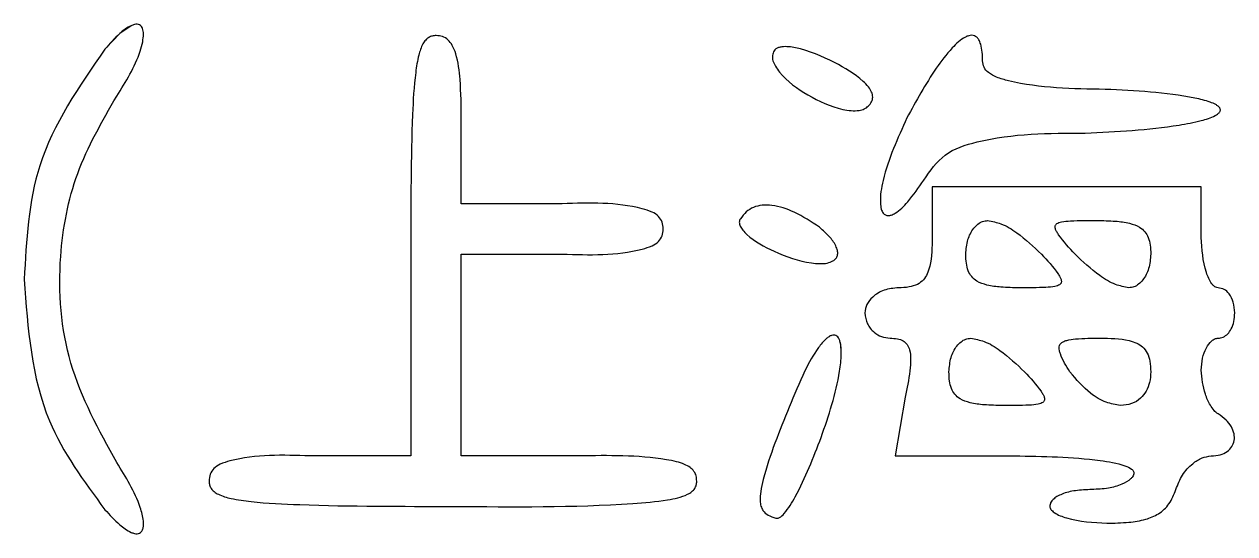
# Model space of a CAD drawing. Header units: millimetres. Extents: x 5 to 292, y 5 to 205.
# Drawn here: x 78.851 to 80.431, y 118.276 to 118.941 of the extents above; entities that cross this region are included whole.
import ezdxf

# ---------------------------------------------------------------- set-up
doc = ezdxf.new("R2010")
doc.units = ezdxf.units.MM

msp = doc.modelspace()

# ---------------------------------------------------------------- linework, layer by layer
at = {"color": 7, "linetype": 'Continuous', "lineweight": 25}
for p, q in [((79.4212, 118.7071), (79.4212, 118.8169)), ((80.3868, 118.7291), (80.0357, 118.7291)), ((80.0357, 118.7291), (80.0357, 118.6632)), ((80.3868, 118.6632), (80.3868, 118.7291)), ((79.5529, 118.7071), (79.4212, 118.7071)), ((79.3554, 118.6523), (79.3554, 118.378)), ((79.4212, 118.6413), (79.5529, 118.6413)), ((79.4212, 118.378), (79.4212, 118.6413)), ((80.0006, 118.4548), (79.9874, 118.378)), ((79.3554, 118.378), (79.2237, 118.378)), ((79.5749, 118.378), (79.4212, 118.378)), ((79.9874, 118.378), (80.1432, 118.378))]:
    msp.add_line(p, q, dxfattribs=at)
at = {"color": 7, "linetype": 'Continuous', "lineweight": 25, "flags": 128}
msp.add_lwpolyline([(79.0056, 118.9342), (79.0051, 118.9359), (79.0037, 118.9385), (79.0014, 118.9405), (78.9983, 118.9413), (78.9946, 118.941), (78.9902, 118.9395), (78.9753, 118.9292), (78.956, 118.909), (78.956, 118.909)], dxfattribs=at)
at = {"color": 7, "linetype": 'Continuous', "lineweight": 25}
for points, knots in [([(78.9714, 118.8476), (78.9833, 118.8665), (78.9974, 118.889), (79.0054, 118.9176), (79.0065, 118.9265), (79.0062, 118.9323), (79.0053, 118.9358), (79.0038, 118.9386), (79.0014, 118.9407), (78.9981, 118.9416), (78.9943, 118.9411), (78.9859, 118.9381), (78.9723, 118.9275), (78.9622, 118.916), (78.956, 118.909)], [0, 0, 0, 0, 0.414586, 0.493213, 0.554892, 0.580746, 0.602592, 0.621221, 0.640263, 0.659959, 0.683277, 0.712284, 0.825399, 1, 1, 1, 1]), ([(79.3883, 118.9266), (79.3866, 118.9265), (79.3833, 118.9263), (79.3785, 118.9243), (79.3743, 118.9208), (79.3692, 118.9132), (79.3646, 118.8988), (79.3597, 118.868), (79.3552, 118.7848), (79.3553, 118.7094), (79.3554, 118.6523)], [0, 0, 0, 0, 0.017817, 0.034918, 0.053163, 0.074593, 0.129277, 0.20962, 0.401792, 1, 1, 1, 1]), ([(79.4212, 118.8169), (79.4211, 118.8343), (79.4207, 118.8631), (79.4168, 118.896), (79.4102, 118.9133), (79.4044, 118.9213), (79.3967, 118.926), (79.3912, 118.9264), (79.3883, 118.9266)], [0, 0, 0, 0, 0.421506, 0.697488, 0.792101, 0.866726, 0.93201, 1, 1, 1, 1]), ([(79.9084, 118.8915), (79.8919, 118.8992), (79.8699, 118.9096), (79.8438, 118.9128), (79.8352, 118.9111), (79.8316, 118.9095), (79.8301, 118.9077), (79.8294, 118.9068)], [0, 0, 0, 0, 0.648494, 0.864304, 0.917047, 0.961244, 1, 1, 1, 1]), ([(80.1015, 118.8937), (80.1014, 118.9011), (80.1011, 118.9105), (80.0972, 118.9207), (80.0943, 118.9245), (80.0909, 118.9266), (80.0872, 118.9272), (80.0831, 118.9265), (80.0736, 118.9224), (80.0587, 118.908), (80.0322, 118.8732), (80.0148, 118.8412), (80.0028, 118.8191)], [0, 0, 0, 0, 0.122156, 0.154909, 0.181276, 0.200943, 0.220601, 0.242598, 0.268544, 0.393018, 0.580954, 1, 1, 1, 1]), ([(78.956, 118.909), (78.9222, 118.8601), (78.8594, 118.7692), (78.8534, 118.6592), (78.8507, 118.6084)], [0, 0, 0, 0, 0.53793, 1, 1, 1, 1]), ([(79.8294, 118.9068), (79.8285, 118.9048), (79.8266, 118.9007), (79.8277, 118.8933), (79.8311, 118.886), (79.844, 118.8685), (79.8735, 118.8475), (79.9096, 118.8308), (79.9358, 118.8276), (79.9472, 118.8304), (79.9507, 118.8331), (79.9523, 118.8344)], [0, 0, 0, 0, 0.040313, 0.082773, 0.1322, 0.189934, 0.482354, 0.787176, 0.919662, 0.961679, 1, 1, 1, 1]), ([(79.9523, 118.8344), (79.9539, 118.8363), (79.957, 118.8397), (79.9586, 118.8465), (79.9569, 118.8535), (79.9524, 118.8604), (79.9375, 118.8752), (79.9215, 118.8841), (79.9084, 118.8915)], [0, 0, 0, 0, 0.0881, 0.164244, 0.24373, 0.340019, 0.460902, 1, 1, 1, 1]), ([(80.2617, 118.8564), (80.2192, 118.857), (80.1711, 118.8577), (80.121, 118.8714), (80.1097, 118.8771), (80.1026, 118.8848), (80.1019, 118.8908), (80.1015, 118.8937)], [0, 0, 0, 0, 0.732565, 0.827675, 0.897384, 0.950532, 1, 1, 1, 1]), ([(80.2617, 118.8564), (80.2192, 118.857), (80.1711, 118.8577), (80.121, 118.8714), (80.1097, 118.8771), (80.1026, 118.8848), (80.1019, 118.8908), (80.1015, 118.8937)], [0, 0, 0, 0, 0.732565, 0.827675, 0.897384, 0.950532, 1, 1, 1, 1]), ([(80.2354, 118.7993), (80.2765, 118.8013), (80.3275, 118.8037), (80.3836, 118.8145), (80.4009, 118.8196), (80.4087, 118.8243), (80.411, 118.8266), (80.4118, 118.8285), (80.412, 118.8298), (80.4117, 118.8311), (80.4108, 118.8328), (80.4088, 118.8347), (80.4047, 118.8373), (80.3947, 118.8414), (80.3471, 118.8525), (80.301, 118.8546), (80.2617, 118.8564)], [0, 0, 0, 0, 0.364056, 0.451628, 0.508211, 0.522008, 0.532188, 0.536298, 0.540089, 0.543916, 0.548129, 0.556713, 0.567848, 0.591266, 0.652556, 1, 1, 1, 1]), ([(78.9714, 118.3692), (78.9482, 118.4114), (78.9023, 118.4949), (78.8922, 118.6291), (78.915, 118.7497), (78.9524, 118.8147), (78.9714, 118.8476)], [0, 0, 0, 0, 0.282613, 0.558626, 0.776661, 1, 1, 1, 1]), ([(80.0028, 118.8191), (79.9906, 118.7925), (79.9744, 118.757), (79.9672, 118.7153), (79.9689, 118.7008), (79.9711, 118.6952), (79.9745, 118.6922), (79.9784, 118.6913), (79.9829, 118.6922), (79.9924, 118.6972), (80.0073, 118.7125), (80.0181, 118.7282), (80.0247, 118.7379)], [0, 0, 0, 0, 0.42497, 0.570098, 0.608365, 0.637276, 0.655153, 0.672833, 0.693802, 0.720512, 0.828595, 1, 1, 1, 1]), ([(80.0247, 118.7379), (80.0331, 118.75), (80.0502, 118.7748), (80.1262, 118.7992), (80.1883, 118.7993), (80.2354, 118.7993)], [0, 0, 0, 0, 0.186864, 0.3831822, 1, 1, 1, 1]), ([(79.6846, 118.6742), (79.6844, 118.6773), (79.684, 118.6833), (79.6786, 118.6914), (79.6693, 118.6972), (79.6281, 118.7095), (79.5883, 118.7082), (79.5529, 118.7071)], [0, 0, 0, 0, 0.062236, 0.121351, 0.190985, 0.282852, 1, 1, 1, 1]), ([(79.6846, 118.6742), (79.6844, 118.6773), (79.684, 118.6833), (79.6786, 118.6914), (79.6693, 118.6972), (79.6281, 118.7095), (79.5883, 118.7082), (79.5529, 118.7071)], [0, 0, 0, 0, 0.062236, 0.121351, 0.190985, 0.282852, 1, 1, 1, 1]), ([(79.8887, 118.6764), (79.8779, 118.6835), (79.8587, 118.6961), (79.8325, 118.7051), (79.8141, 118.7057), (79.8025, 118.7029), (79.7924, 118.6968), (79.7879, 118.6906), (79.7855, 118.6874)], [0, 0, 0, 0, 0.331272, 0.594046, 0.703211, 0.802264, 0.898191, 1, 1, 1, 1]), ([(79.8887, 118.6764), (79.8779, 118.6835), (79.8587, 118.6961), (79.8325, 118.7051), (79.8141, 118.7057), (79.8025, 118.7029), (79.7924, 118.6968), (79.7879, 118.6906), (79.7855, 118.6874)], [0, 0, 0, 0, 0.331272, 0.5940456, 0.7032106, 0.8022645, 0.8981912, 1, 1, 1, 1]), ([(79.7855, 118.6874), (79.7851, 118.6867), (79.7843, 118.6853), (79.7839, 118.6829), (79.7842, 118.6804), (79.7855, 118.6768), (79.7887, 118.6721), (79.8019, 118.659), (79.8318, 118.6428), (79.8648, 118.6308), (79.8886, 118.6287), (79.8984, 118.6291), (79.9038, 118.6314), (79.9062, 118.6325)], [0, 0, 0, 0, 0.016492, 0.032466, 0.049188, 0.06757, 0.111038, 0.164344, 0.451506, 0.802405, 0.879243, 0.945122, 1, 1, 1, 1]), ([(79.9062, 118.6325), (79.9077, 118.6334), (79.9104, 118.6351), (79.9125, 118.6398), (79.9125, 118.645), (79.9098, 118.6534), (79.9021, 118.6646), (79.8935, 118.6722), (79.8887, 118.6764)], [0, 0, 0, 0, 0.0908963, 0.1741836, 0.2652796, 0.3732174, 0.6486664, 1, 1, 1, 1]), ([(80.0796, 118.6413), (80.0801, 118.6477), (80.0811, 118.6597), (80.0878, 118.673), (80.0951, 118.6806), (80.1013, 118.6844), (80.1059, 118.6849), (80.1081, 118.6852)], [0, 0, 0, 0, 0.334525, 0.625925, 0.760085, 0.882859, 1, 1, 1, 1]), ([(80.1081, 118.6852), (80.114, 118.684), (80.1277, 118.6814), (80.152, 118.6663), (80.168, 118.6511), (80.1783, 118.6413)], [0, 0, 0, 0, 0.212334, 0.493487, 1, 1, 1, 1]), ([(80.2222, 118.6413), (80.2146, 118.6494), (80.2059, 118.6588), (80.1982, 118.6705), (80.1966, 118.6739), (80.1961, 118.6764), (80.1962, 118.6782), (80.197, 118.68), (80.1987, 118.6815), (80.2014, 118.6826), (80.2072, 118.6841), (80.2239, 118.6853), (80.2393, 118.6853), (80.2508, 118.6852)], [0, 0, 0, 0, 0.324502, 0.373604, 0.411373, 0.431285, 0.448303, 0.464316, 0.486322, 0.513689, 0.54834, 0.663663, 1, 1, 1, 1]), ([(80.2508, 118.6852), (80.2589, 118.6851), (80.2731, 118.6849), (80.292, 118.6825), (80.3053, 118.6779), (80.3136, 118.671), (80.3183, 118.6628), (80.3207, 118.6526), (80.3209, 118.6453), (80.321, 118.6413)], [0, 0, 0, 0, 0.250918, 0.442692, 0.588406, 0.680675, 0.772402, 0.875999, 1, 1, 1, 1]), ([(79.5529, 118.6413), (79.5883, 118.6402), (79.6281, 118.639), (79.6693, 118.6513), (79.6786, 118.6571), (79.684, 118.6652), (79.6844, 118.6712), (79.6846, 118.6742)], [0, 0, 0, 0, 0.717148, 0.809015, 0.878649, 0.937764, 1, 1, 1, 1]), ([(80.0357, 118.6632), (80.0356, 118.6505), (80.0355, 118.6342), (80.0298, 118.6159), (80.0246, 118.6073), (80.0163, 118.6011), (80.0048, 118.5978), (79.9964, 118.5975), (79.9918, 118.5974)], [0, 0, 0, 0, 0.4091784, 0.5226897, 0.6196077, 0.7286273, 0.8503833, 1, 1, 1, 1]), ([(80.4088, 118.5974), (80.4078, 118.5976), (80.4058, 118.5979), (80.4031, 118.5999), (80.398, 118.6058), (80.3892, 118.6267), (80.3878, 118.6477), (80.3868, 118.6632)], [0, 0, 0, 0, 0.03867, 0.083459, 0.137429, 0.358183, 1, 1, 1, 1]), ([(80.4088, 118.5974), (80.4078, 118.5976), (80.4058, 118.5979), (80.4031, 118.5999), (80.398, 118.6058), (80.3892, 118.6267), (80.3878, 118.6477), (80.3868, 118.6632)], [0, 0, 0, 0, 0.0386699, 0.083459, 0.1374292, 0.3581825, 1, 1, 1, 1]), ([(80.1498, 118.5974), (80.1417, 118.5975), (80.1274, 118.5977), (80.1086, 118.6001), (80.0953, 118.6047), (80.0869, 118.6116), (80.0823, 118.6198), (80.0799, 118.63), (80.0797, 118.6373), (80.0796, 118.6413)], [0, 0, 0, 0, 0.250918, 0.442692, 0.588406, 0.680675, 0.772402, 0.875999, 1, 1, 1, 1]), ([(80.1783, 118.6413), (80.1859, 118.6332), (80.1947, 118.6238), (80.2024, 118.6121), (80.204, 118.6087), (80.2045, 118.6062), (80.2044, 118.6044), (80.2036, 118.6026), (80.2018, 118.6011), (80.1992, 118.6), (80.1933, 118.5985), (80.1767, 118.5973), (80.1613, 118.5973), (80.1498, 118.5974)], [0, 0, 0, 0, 0.324502, 0.373604, 0.411373, 0.431285, 0.448303, 0.464316, 0.486322, 0.513689, 0.54834, 0.663663, 1, 1, 1, 1]), ([(80.2925, 118.5974), (80.2866, 118.5986), (80.2729, 118.6012), (80.2485, 118.6163), (80.2325, 118.6315), (80.2222, 118.6413)], [0, 0, 0, 0, 0.212334, 0.493487, 1, 1, 1, 1]), ([(80.2925, 118.5974), (80.2866, 118.5986), (80.2729, 118.6012), (80.2485, 118.6163), (80.2325, 118.6315), (80.2222, 118.6413)], [0, 0, 0, 0, 0.212334, 0.493487, 1, 1, 1, 1]), ([(80.321, 118.6413), (80.3205, 118.6349), (80.3195, 118.6229), (80.3128, 118.6096), (80.3055, 118.602), (80.2993, 118.5982), (80.2947, 118.5977), (80.2925, 118.5974)], [0, 0, 0, 0, 0.334525, 0.625925, 0.760085, 0.882859, 1, 1, 1, 1]), ([(78.8507, 118.6084), (78.8553, 118.5444), (78.8633, 118.4337), (78.9285, 118.3451), (78.956, 118.3077)], [0, 0, 0, 0, 0.578657, 1, 1, 1, 1]), ([(79.9918, 118.5974), (79.9854, 118.5968), (79.9731, 118.5956), (79.9589, 118.587), (79.9497, 118.5763), (79.9485, 118.5683), (79.9479, 118.5645)], [0, 0, 0, 0, 0.319485, 0.606453, 0.809417, 1, 1, 1, 1]), ([(80.4307, 118.5645), (80.4304, 118.5692), (80.4297, 118.5781), (80.4245, 118.5889), (80.4172, 118.5961), (80.4116, 118.597), (80.4088, 118.5974)], [0, 0, 0, 0, 0.324173, 0.611137, 0.809491, 1, 1, 1, 1]), ([(79.9479, 118.5645), (79.9486, 118.5597), (79.95, 118.5501), (79.9589, 118.5395), (79.9695, 118.5328), (79.977, 118.532), (79.9808, 118.5316)], [0, 0, 0, 0, 0.280472, 0.559013, 0.778428, 1, 1, 1, 1]), ([(80.4088, 118.5316), (80.4111, 118.5319), (80.4159, 118.5325), (80.4219, 118.5373), (80.4267, 118.5442), (80.43, 118.5536), (80.4305, 118.5608), (80.4307, 118.5645)], [0, 0, 0, 0, 0.162014, 0.326723, 0.506991, 0.742789, 1, 1, 1, 1]), ([(79.8909, 118.4021), (79.9006, 118.4305), (79.9128, 118.4662), (79.9175, 118.5085), (79.917, 118.5228), (79.9145, 118.5302), (79.9127, 118.5333), (79.9103, 118.5352), (79.9074, 118.5359), (79.9042, 118.5353), (79.9008, 118.5335), (79.8946, 118.5287), (79.883, 118.5142), (79.8664, 118.4844), (79.8556, 118.4575), (79.8492, 118.4416)], [0, 0, 0, 0, 0.352289, 0.44113, 0.502261, 0.518751, 0.532158, 0.543432, 0.55417, 0.566188, 0.580936, 0.59924, 0.658731, 0.797658, 1, 1, 1, 1]), ([(79.9169, 118.5132), (79.9168, 118.5177), (79.9168, 118.5236), (79.9145, 118.5302), (79.9127, 118.5333), (79.9103, 118.5352), (79.908, 118.5359), (79.9066, 118.5356), (79.9062, 118.5355)], [0, 0, 0, 0, 0.4763162, 0.6269654, 0.7494428, 0.8524331, 0.950538, 1, 1, 1, 1]), ([(79.9808, 118.5316), (79.984, 118.5315), (79.9899, 118.5313), (79.9978, 118.5288), (80.0038, 118.5236), (80.0071, 118.5151), (80.008, 118.5033), (80.0063, 118.4826), (80.0029, 118.4661), (80.0006, 118.4548)], [0, 0, 0, 0, 0.1016122, 0.1844023, 0.2594586, 0.3435735, 0.4666811, 0.6328802, 1, 1, 1, 1]), ([(80.0576, 118.4877), (80.0582, 118.4941), (80.0591, 118.506), (80.0658, 118.5194), (80.0731, 118.5269), (80.0793, 118.5308), (80.0839, 118.5313), (80.0862, 118.5316)], [0, 0, 0, 0, 0.334525, 0.625925, 0.760085, 0.882859, 1, 1, 1, 1]), ([(80.0862, 118.5316), (80.0921, 118.5304), (80.1058, 118.5278), (80.1301, 118.5127), (80.1461, 118.4975), (80.1564, 118.4877)], [0, 0, 0, 0, 0.2123336, 0.4934867, 1, 1, 1, 1]), ([(80.2156, 118.4877), (80.2108, 118.4953), (80.2053, 118.5041), (80.2017, 118.5151), (80.2012, 118.5187), (80.2016, 118.522), (80.2034, 118.5249), (80.2068, 118.5273), (80.2134, 118.5296), (80.2298, 118.5316), (80.2444, 118.5316), (80.2551, 118.5316)], [0, 0, 0, 0, 0.284824, 0.331179, 0.369411, 0.40196, 0.432857, 0.476569, 0.532721, 0.655388, 1, 1, 1, 1]), ([(80.2551, 118.5316), (80.2679, 118.5315), (80.2841, 118.5314), (80.3025, 118.5257), (80.311, 118.5204), (80.3173, 118.5122), (80.3206, 118.5007), (80.3208, 118.4923), (80.321, 118.4877)], [0, 0, 0, 0, 0.4091784, 0.5226897, 0.6196077, 0.7286273, 0.8503833, 1, 1, 1, 1]), ([(80.3868, 118.4899), (80.3872, 118.4952), (80.3879, 118.5052), (80.3928, 118.5184), (80.3987, 118.5269), (80.4044, 118.531), (80.4074, 118.5314), (80.4088, 118.5316)], [0, 0, 0, 0, 0.314224, 0.595167, 0.824024, 0.917134, 1, 1, 1, 1]), ([(80.1279, 118.4438), (80.1198, 118.4439), (80.1055, 118.4441), (80.0866, 118.4465), (80.0733, 118.4511), (80.065, 118.458), (80.0603, 118.4662), (80.0579, 118.4763), (80.0578, 118.4837), (80.0576, 118.4877)], [0, 0, 0, 0, 0.250918, 0.442692, 0.588406, 0.680675, 0.772402, 0.875999, 1, 1, 1, 1]), ([(80.1564, 118.4877), (80.164, 118.4796), (80.1727, 118.4702), (80.1804, 118.4585), (80.182, 118.4551), (80.1825, 118.4526), (80.1824, 118.4508), (80.1816, 118.449), (80.1799, 118.4475), (80.1773, 118.4463), (80.1714, 118.4448), (80.1548, 118.4436), (80.1393, 118.4437), (80.1279, 118.4438)], [0, 0, 0, 0, 0.3245024, 0.3736036, 0.411373, 0.4312847, 0.4483029, 0.4643159, 0.4863215, 0.513689, 0.5483398, 0.6636626, 1, 1, 1, 1]), ([(80.2815, 118.4438), (80.2752, 118.4449), (80.2611, 118.4473), (80.2374, 118.4617), (80.224, 118.4777), (80.2156, 118.4877)], [0, 0, 0, 0, 0.234718, 0.521955, 1, 1, 1, 1]), ([(80.2815, 118.4438), (80.2752, 118.4449), (80.2611, 118.4473), (80.2374, 118.4617), (80.224, 118.4777), (80.2156, 118.4877)], [0, 0, 0, 0, 0.234718, 0.521955, 1, 1, 1, 1]), ([(80.321, 118.4877), (80.3207, 118.4831), (80.3202, 118.4743), (80.3156, 118.4623), (80.3077, 118.4523), (80.296, 118.445), (80.2865, 118.4442), (80.2815, 118.4438)], [0, 0, 0, 0, 0.209218, 0.397045, 0.572037, 0.776716, 1, 1, 1, 1]), ([(80.4088, 118.4328), (80.407, 118.4342), (80.403, 118.4374), (80.3973, 118.4462), (80.3895, 118.4633), (80.3879, 118.4792), (80.3868, 118.4899)], [0, 0, 0, 0, 0.1082, 0.242305, 0.494643, 1, 1, 1, 1]), ([(79.8492, 118.4416), (79.8364, 118.4105), (79.8216, 118.3745), (79.8118, 118.3328), (79.8107, 118.321), (79.8119, 118.3126), (79.815, 118.3056), (79.8219, 118.2999), (79.8282, 118.2979), (79.8316, 118.2968)], [0, 0, 0, 0, 0.622185, 0.720824, 0.794724, 0.839678, 0.877758, 0.933643, 1, 1, 1, 1]), ([(79.8492, 118.4416), (79.8364, 118.4105), (79.8216, 118.3745), (79.8118, 118.3328), (79.8107, 118.321), (79.8119, 118.3126), (79.815, 118.3056), (79.8219, 118.2999), (79.8282, 118.2979), (79.8316, 118.2968)], [0, 0, 0, 0, 0.622185, 0.720824, 0.794724, 0.839678, 0.877758, 0.933643, 1, 1, 1, 1]), ([(80.4, 118.378), (80.404, 118.3782), (80.4113, 118.3787), (80.4208, 118.3831), (80.4273, 118.3897), (80.4305, 118.398), (80.4302, 118.4072), (80.4264, 118.4166), (80.4192, 118.4257), (80.4124, 118.4303), (80.4088, 118.4328)], [0, 0, 0, 0, 0.1449458, 0.2661268, 0.3731266, 0.4757329, 0.582851, 0.7018693, 0.8389994, 1, 1, 1, 1]), ([(79.8316, 118.2968), (79.8321, 118.2966), (79.8331, 118.2964), (79.8348, 118.2967), (79.8383, 118.2983), (79.847, 118.3071), (79.8674, 118.3412), (79.8807, 118.3758), (79.8909, 118.4021)], [0, 0, 0, 0, 0.011923, 0.025018, 0.040412, 0.104668, 0.318475, 1, 1, 1, 1]), ([(79.2237, 118.378), (79.1884, 118.3791), (79.1485, 118.3803), (79.1073, 118.368), (79.0981, 118.3622), (79.0927, 118.3541), (79.0923, 118.3481), (79.0921, 118.345)], [0, 0, 0, 0, 0.717148, 0.809015, 0.878649, 0.937764, 1, 1, 1, 1]), ([(79.2237, 118.378), (79.1884, 118.3791), (79.1485, 118.3803), (79.1073, 118.368), (79.0981, 118.3622), (79.0927, 118.3541), (79.0923, 118.3481), (79.0921, 118.345)], [0, 0, 0, 0, 0.717148, 0.809015, 0.878649, 0.937764, 1, 1, 1, 1]), ([(79.7285, 118.345), (79.7283, 118.3474), (79.7281, 118.3519), (79.7251, 118.3582), (79.7197, 118.3634), (79.7118, 118.3675), (79.7013, 118.3708), (79.6558, 118.3792), (79.6131, 118.3785), (79.5749, 118.378)], [0, 0, 0, 0, 0.041316, 0.080198, 0.122242, 0.173269, 0.237836, 0.319276, 1, 1, 1, 1]), ([(80.1432, 118.378), (80.1806, 118.3774), (80.2291, 118.3766), (80.2799, 118.3681), (80.2942, 118.3624), (80.2977, 118.3594), (80.2988, 118.3578), (80.299, 118.3566), (80.299, 118.356)], [0, 0, 0, 0, 0.696768, 0.903678, 0.963979, 0.978016, 0.989668, 1, 1, 1, 1]), ([(80.3539, 118.3341), (80.3564, 118.3406), (80.3613, 118.3534), (80.374, 118.367), (80.3871, 118.376), (80.3959, 118.3773), (80.4, 118.378)], [0, 0, 0, 0, 0.309693, 0.60627, 0.8168, 1, 1, 1, 1]), ([(78.956, 118.3077), (78.9622, 118.301), (78.9724, 118.2898), (78.986, 118.2796), (78.9943, 118.2766), (78.9981, 118.2762), (79.0014, 118.277), (79.004, 118.2792), (79.0057, 118.2828), (79.0065, 118.2875), (79.0061, 118.2971), (78.9983, 118.3264), (78.9832, 118.3504), (78.9714, 118.3692)], [0, 0, 0, 0, 0.173454, 0.286624, 0.315834, 0.339375, 0.35923, 0.378282, 0.402288, 0.431808, 0.468189, 0.583453, 1, 1, 1, 1]), ([(79.0921, 118.345), (79.0922, 118.3433), (79.0924, 118.34), (79.0946, 118.3351), (79.0986, 118.3309), (79.1072, 118.3259), (79.1236, 118.3213), (79.1591, 118.3164), (79.2557, 118.312), (79.3436, 118.3121), (79.4103, 118.3121)], [0, 0, 0, 0, 0.015499, 0.030603, 0.047251, 0.067477, 0.120714, 0.200389, 0.393176, 1, 1, 1, 1]), ([(79.4103, 118.3121), (79.4887, 118.3114), (79.5824, 118.3105), (79.6842, 118.3189), (79.7106, 118.3243), (79.7219, 118.3309), (79.7259, 118.3351), (79.7282, 118.34), (79.7284, 118.3433), (79.7285, 118.345)], [0, 0, 0, 0, 0.712124, 0.850814, 0.93251, 0.95274, 0.969391, 0.984498, 1, 1, 1, 1]), ([(80.299, 118.356), (80.2989, 118.3551), (80.2987, 118.3531), (80.2971, 118.3504), (80.2926, 118.3454), (80.2819, 118.3398), (80.2647, 118.335), (80.2514, 118.3344), (80.2442, 118.3341)], [0, 0, 0, 0, 0.044361, 0.09314, 0.149013, 0.366186, 0.655164, 1, 1, 1, 1]), ([(80.299, 118.356), (80.2989, 118.3551), (80.2987, 118.3531), (80.2971, 118.3504), (80.2926, 118.3454), (80.2819, 118.3398), (80.2647, 118.335), (80.2514, 118.3344), (80.2442, 118.3341)], [0, 0, 0, 0, 0.044361, 0.09314, 0.149013, 0.366186, 0.655164, 1, 1, 1, 1]), ([(80.2442, 118.3341), (80.237, 118.3338), (80.2238, 118.3333), (80.2084, 118.3297), (80.1988, 118.3252), (80.1937, 118.3215), (80.19, 118.3172), (80.1895, 118.3138), (80.1893, 118.3121)], [0, 0, 0, 0, 0.340838, 0.624671, 0.741065, 0.839768, 0.923453, 1, 1, 1, 1]), ([(80.2442, 118.3341), (80.237, 118.3338), (80.2238, 118.3333), (80.2084, 118.3297), (80.1988, 118.3252), (80.1937, 118.3215), (80.19, 118.3172), (80.1895, 118.3138), (80.1893, 118.3121)], [0, 0, 0, 0, 0.340838, 0.624671, 0.741065, 0.839768, 0.923453, 1, 1, 1, 1]), ([(80.2639, 118.2902), (80.2734, 118.2903), (80.2904, 118.2906), (80.3132, 118.2942), (80.3318, 118.3016), (80.3464, 118.3151), (80.3513, 118.3276), (80.3539, 118.3341)], [0, 0, 0, 0, 0.26209, 0.468241, 0.634306, 0.80891, 1, 1, 1, 1]), ([(80.1893, 118.3121), (80.1894, 118.3114), (80.1896, 118.31), (80.1908, 118.3079), (80.1927, 118.3059), (80.1989, 118.3011), (80.2224, 118.2923), (80.2461, 118.2911), (80.2639, 118.2902)], [0, 0, 0, 0, 0.025787, 0.054469, 0.087874, 0.126892, 0.341166, 1, 1, 1, 1])]:
    msp.add_open_spline(points, degree=3, knots=knots, dxfattribs=at)

doc.saveas('drawing.dxf')
